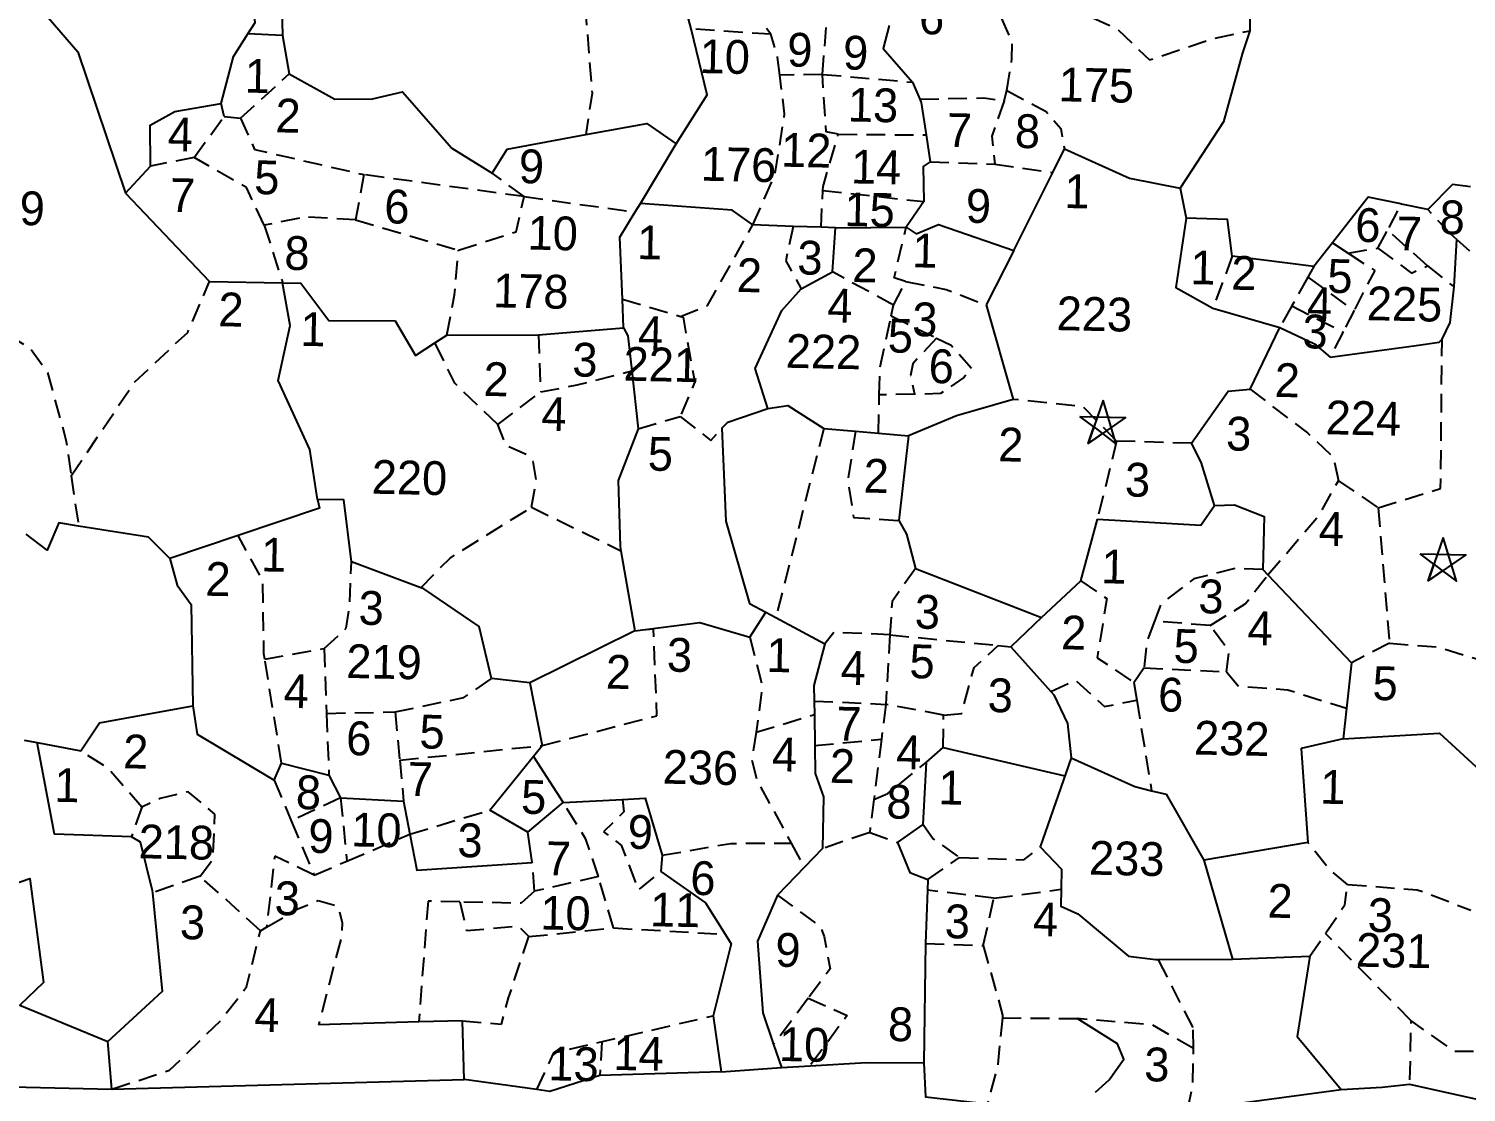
# Model space of a CAD drawing. Header units: metres. Extents: x 291404 to 294611, y 2095644 to 2100556.
# Drawn here: x 292630.6 to 293012.6, y 2098960.4 to 2099242.9 of the extents above; entities that cross this region are included whole.
import ezdxf
from ezdxf.enums import TextEntityAlignment as Align

# ---------------------------------------------------------------- set-up
doc = ezdxf.new("R2010")
doc.units = ezdxf.units.M
doc.header["$MEASUREMENT"] = 0
doc.linetypes.add('DASHED', pattern=[0.75, 0.5, -0.25])
for name, color, linetype in [('OFF', 1, 'Continuous'), ('POLY_PARCEL', 6, 'Continuous'), ('POLY_SUBPARCEL', 6, 'DASHED'), ('SYM_STONE', 1, 'Continuous'), ('TEXT_MAPIN', 7, 'Continuous'), ('TEXT_PARCEL', 7, 'Continuous')]:
    doc.layers.add(name, color=color, linetype=linetype)
doc.styles.add('TEXT_MAP', font='', dxfattribs={"height": 2.5})
doc.styles.get('TEXT_MAP').set_extended_font_data('Kruti Dev 050')

# ---------------------------------------------------------------- blocks, each defined once
blk = doc.blocks.new('STONE_STAR')
for points in [[(0, 0.639), (-0.376, -0.517), (0, -0.244), (0.375, -0.517)], [(-0.607, 0.197), (0.607, 0.197), (-0.376, -0.517), (-0.233, -0.075)]]:
    blk.add_lwpolyline(points, close=True)
blk.add_lwpolyline([(-0.233, -0.075), (0, -0.244)])

msp = doc.modelspace()

# ---------------------------------------------------------------- linework, layer by layer
at = {"layer": 'OFF'}
for points in [[(292763.29, 2099029.5), (292772.66, 2099037.35)], [(292652.74, 2098961.23), (292746.37, 2098963.78)], [(292814.67, 2098965.82), (292830.65, 2098967)], [(292603.34, 2098962.4), (292652.74, 2098961.23)], [(292938.54, 2098955.69), (292979.43, 2098961.15)], [(292990.3, 2098961.8), (292997.55, 2098962.53)], [(292997.55, 2098962.53), (293021.01, 2098957.33)]]:
    msp.add_lwpolyline(points, dxfattribs=at)
at = {"layer": 'POLY_PARCEL'}
for points in [[(292806.7, 2099242.87), (292797.42, 2099277.64), (292804.29, 2099300.55)], [(292703.43, 2099283.43), (292700.45, 2099270.44), (292697.93, 2099248.5), (292698.06, 2099241.17)], [(292688.9, 2099241.59), (292690.8, 2099244.55), (292690.06, 2099251.31), (292680.87, 2099274.08)], [(292612.57, 2099262.98), (292617.31, 2099265.47), (292619.92, 2099264.24), (292643.69, 2099236.75), (292656.38, 2099199.24)], [(292954.97, 2099264.35), (292955.09, 2099242.35)], [(292802.7, 2099212.31), (292810.9, 2099225.33), (292806.7, 2099242.87)], [(292859.26, 2099243.78), (292857.65, 2099237.65), (292865.5, 2099228.72)], [(292955.09, 2099242.35), (292953.2, 2099236.52), (292948.12, 2099218.16), (292936.59, 2099200.6)], [(292681.8, 2099223.07), (292685.03, 2099235.58), (292688.9, 2099241.59)], [(292698.06, 2099241.17), (292688.9, 2099241.59)], [(292698.06, 2099241.17), (292699.81, 2099230.93)], [(292699.81, 2099230.93), (292711.99, 2099224.22), (292721.97, 2099224.3), (292729.93, 2099226.18), (292743.11, 2099211.24), (292753.83, 2099204.55)], [(292865.5, 2099228.72), (292867.46, 2099224.2)], [(292662.99, 2099206.43), (292662.93, 2099217.28), (292669.46, 2099220.95), (292681.8, 2099223.07)], [(292867.46, 2099224.2), (292867.82, 2099223.37), (292869.12, 2099214.71)], [(292778.69, 2099214.87), (292794.89, 2099217.75), (292802.7, 2099212.31)], [(292753.83, 2099204.55), (292757.78, 2099210.92), (292778.69, 2099214.87)], [(292793.17, 2099196.52), (292802.7, 2099212.31)], [(292869.12, 2099214.71), (292870.18, 2099207.56)], [(292902.73, 2099204.73), (292905.85, 2099211)], [(292905.85, 2099211), (292923.13, 2099203.25), (292936.59, 2099200.6)], [(292656.38, 2099199.24), (292662.99, 2099206.43)], [(292870.18, 2099207.56), (292868.35, 2099206.31), (292868.46, 2099197.03)], [(292892.45, 2099184.05), (292902.73, 2099204.73)], [(292936.59, 2099200.6), (292938.18, 2099192.56)], [(293013.77, 2099200.96), (293008.97, 2099201.53), (293002.38, 2099194.91)], [(292656.38, 2099199.24), (292678.71, 2099175.76)], [(292791.8, 2099194.26), (292793.17, 2099196.52)], [(292823.06, 2099190.81), (292817.57, 2099194.74), (292793.17, 2099196.52)], [(292868.46, 2099197.03), (292863.83, 2099190.23)], [(292994.8, 2099196.49), (292986.59, 2099198.19), (292977.1, 2099186.09)], [(292995.43, 2099196.36), (292994.8, 2099196.49)], [(293002.38, 2099194.91), (292995.43, 2099196.36)], [(292788.4, 2099171.11), (292787.75, 2099187.55), (292791.8, 2099194.26)], [(292938.18, 2099192.56), (292935.44, 2099174.15), (292945.3, 2099168.66), (292963.09, 2099163.58)], [(292972.12, 2099179.73), (292950.46, 2099182.54), (292949.2, 2099192.25), (292938.18, 2099192.56)], [(292833.75, 2099190.43), (292823.06, 2099190.81)], [(292841.2, 2099190.18), (292833.75, 2099190.43)], [(292845.05, 2099190.04), (292841.2, 2099190.18)], [(292844.21, 2099178.33), (292845.05, 2099190.04)], [(292845.05, 2099190.04), (292863.83, 2099190.23)], [(292863.83, 2099190.23), (292866.43, 2099188.41), (292872.35, 2099190.93), (292892.45, 2099184.05)], [(292977.1, 2099186.09), (292972.12, 2099179.73)], [(293009.41, 2099174.48), (293010.14, 2099186.94)], [(293010.14, 2099186.94), (293013.45, 2099183.91)], [(292892.45, 2099184.05), (292885.1, 2099169.54)], [(292835.9, 2099173.82), (292844.21, 2099178.33)], [(292678.71, 2099175.76), (292698.09, 2099175.43)], [(292707.36, 2099117.91), (292705.3, 2099131.15), (292696.89, 2099149.51), (292700.13, 2099164.1), (292698.09, 2099175.43)], [(292698.09, 2099175.43), (292698.04, 2099175.73)], [(292698.09, 2099175.43), (292702.97, 2099175.35), (292710.41, 2099165.45), (292728.01, 2099165.36), (292733.39, 2099156.16), (292738.57, 2099159.51)], [(292827.01, 2099142.04), (292823.71, 2099152.67), (292830.79, 2099168.06), (292835.9, 2099173.82)], [(293006.19, 2099160.46), (293008.37, 2099164.92), (293009.4, 2099174.36)], [(292788.71, 2099163.48), (292788.4, 2099171.11)], [(292885.1, 2099169.54), (292892.2, 2099144.46)], [(292766.07, 2099161.62), (292788.71, 2099163.48)], [(292788.71, 2099163.48), (292789.86, 2099161.31), (292790.87, 2099152.05)], [(292955.21, 2099147.15), (292963.09, 2099163.58)], [(292963.09, 2099163.58), (292972.31, 2099159.24), (292976.43, 2099155.67)], [(292738.57, 2099159.51), (292741.72, 2099161.55)], [(292741.72, 2099161.55), (292766.07, 2099161.62)], [(292976.43, 2099155.67), (292999.29, 2099158.82)], [(292999.29, 2099158.82), (293005.43, 2099159.67), (293006.19, 2099160.46)], [(292790.87, 2099152.05), (292792.56, 2099136.62)], [(292939.65, 2099132.82), (292949.33, 2099146.69), (292955.21, 2099147.15)], [(292892.2, 2099144.46), (292877.14, 2099140.09), (292864.41, 2099134.79)], [(292814.86, 2099136.82), (292816.37, 2099138.45), (292827.01, 2099142.04)], [(292827.01, 2099142.04), (292832.37, 2099142.8), (292841.92, 2099136.73)], [(292792.56, 2099136.62), (292787.28, 2099122.95), (292787.78, 2099105.34), (292787.98, 2099104.23)], [(292814.86, 2099136.82), (292815.87, 2099112.07), (292822.15, 2099090.23), (292826.47, 2099087.93)], [(292841.92, 2099136.73), (292850.3, 2099136.01)], [(292850.3, 2099136.01), (292856.45, 2099135.48)], [(292856.45, 2099135.48), (292864.41, 2099134.79)], [(292864.41, 2099134.79), (292861.87, 2099112.26)], [(292945.75, 2099116.27), (292942.18, 2099127.78), (292939.65, 2099132.82)], [(292707.36, 2099117.91), (292707.89, 2099115.55), (292686.27, 2099108.28)], [(292716.4, 2099101.29), (292714.4, 2099117.76), (292707.36, 2099117.91)], [(292914.62, 2099112.6), (292942.12, 2099111.07), (292945.75, 2099116.27)], [(292945.75, 2099116.27), (292951.03, 2099116.45), (292958.89, 2099113.35), (292958.59, 2099099.28)], [(292910.24, 2099096.27), (292914.62, 2099112.6)], [(292643.89, 2099110.8), (292638.62, 2099111.63), (292635.51, 2099104.44), (292629.94, 2099108.66)], [(292668.1, 2099102.17), (292662.46, 2099107.89), (292643.89, 2099110.8)], [(292861.87, 2099112.26), (292863.85, 2099108.7), (292866.3, 2099099.56)], [(292686.27, 2099108.28), (292668.1, 2099102.17)], [(292668.1, 2099102.17), (292670.1, 2099095.14), (292673.76, 2099089.96), (292674.26, 2099063.1)], [(292734.79, 2099094.44), (292716.4, 2099101.29)], [(292787.98, 2099104.23), (292791.71, 2099082.97)], [(292866.3, 2099099.56), (292899.76, 2099086.53)], [(292958.59, 2099099.28), (292959.94, 2099097.86)], [(292959.94, 2099097.86), (292982.12, 2099074.44)], [(292753.59, 2099070.29), (292750.36, 2099084.14), (292735.61, 2099094.14), (292734.79, 2099094.44)], [(292899.76, 2099086.53), (292910.24, 2099096.27)], [(292826.47, 2099087.93), (292829.16, 2099086.49)], [(292829.16, 2099086.49), (292842.17, 2099079.54)], [(292899.76, 2099086.53), (292891.58, 2099078.75)], [(292791.71, 2099082.97), (292763.83, 2099069.19)], [(292791.71, 2099082.97), (292809, 2099085.18), (292822.24, 2099081.27)], [(292842.17, 2099079.54), (292839.29, 2099068.46), (292839.35, 2099064.34)], [(292891.58, 2099078.75), (292902.27, 2099066.88)], [(292982.12, 2099074.44), (292980.82, 2099062.43)], [(292763.83, 2099069.19), (292753.59, 2099070.29)], [(292763.83, 2099069.19), (292767.08, 2099052.51)], [(292902.27, 2099066.88), (292903.07, 2099065.99), (292906.7, 2099058.33), (292907.65, 2099049.21)], [(292644.44, 2099051.11), (292649.44, 2099058.52), (292674.26, 2099063.1)], [(292674.26, 2099063.1), (292675.44, 2099055.55), (292695.87, 2099043.3)], [(292839.35, 2099064.34), (292839.41, 2099060.72)], [(292839.41, 2099060.72), (292839.54, 2099052.52)], [(292980.82, 2099062.43), (292979.93, 2099054.25)], [(292979.93, 2099054.25), (293005.49, 2099055.76), (293017.29, 2099044.95)], [(292657.93, 2099028.26), (292637.52, 2099028.97), (292632.92, 2099053.3)], [(292632.92, 2099053.3), (292644.44, 2099051.11)], [(292753.2, 2099035.36), (292767.08, 2099052.51)], [(292839.54, 2099052.52), (292839.66, 2099045.11), (292841.87, 2099038.91), (292841.58, 2099025.13)], [(292869.21, 2099048.12), (292873.63, 2099051.95), (292873.63, 2099051.95)], [(292873.63, 2099051.95), (292905.99, 2099044.44)], [(292979.93, 2099054.25), (292968.75, 2099051.7), (292970.56, 2099026.73)], [(292695.87, 2099043.3), (292697.85, 2099047.82)], [(292697.85, 2099047.82), (292710.41, 2099044.6)], [(292764.74, 2099049.62), (292772.66, 2099037.35)], [(292868.35, 2099031.51), (292869.21, 2099048.12)], [(292907.65, 2099049.21), (292899.43, 2099025.62)], [(292907.65, 2099049.21), (292924.56, 2099041.64), (292929.03, 2099040.52)], [(292710.41, 2099044.6), (292713.5, 2099038.62)], [(292929.03, 2099040.52), (292932.86, 2099039.57), (292942.88, 2099022.05)], [(292713.5, 2099038.62), (292730.24, 2099037.73)], [(292730.24, 2099037.73), (292731.94, 2099028.95)], [(292772.66, 2099037.35), (292788.39, 2099038.18)], [(292788.39, 2099038.18), (292794.45, 2099038.5), (292798.97, 2099023.36)], [(292764.46, 2099021.42), (292763.29, 2099029.5), (292753.2, 2099035.36)], [(292663.58, 2099013.4), (292663.53, 2099013.91), (292660.32, 2099026.87), (292657.93, 2099028.26)], [(292731.94, 2099028.95), (292733.78, 2099019.39), (292764.46, 2099021.42)], [(292861.53, 2099026.74), (292868.35, 2099031.51)], [(292841.58, 2099025.13), (292836.75, 2099020.16)], [(292861.53, 2099026.74), (292864.8, 2099018.74), (292869.55, 2099016.88)], [(292899.43, 2099025.62), (292905.12, 2099019.68), (292905.01, 2099014.33)], [(292970.56, 2099026.73), (292942.88, 2099022.05)], [(292798.97, 2099023.36), (292798.61, 2099019.07)], [(292942.88, 2099022.05), (292950.53, 2098995.78)], [(292601.19, 2099006.89), (292630.97, 2099017.22), (292634.6, 2098989.58), (292628.28, 2098983.53), (292651.66, 2098973.88)], [(292798.61, 2099019.07), (292810.52, 2099010.76), (292815.71, 2099002.4)], [(292836.75, 2099020.16), (292829.58, 2099012.78)], [(292869.55, 2099016.88), (292869.45, 2099014.09)], [(292651.66, 2098973.88), (292666.19, 2098987.26), (292663.58, 2099013.4)], [(292869.45, 2099014.09), (292868.93, 2098999.9), (292868.53, 2098968.25)], [(292905.01, 2099014.33), (292904.91, 2099009.82), (292909.42, 2099007.83), (292922.84, 2098996.55), (292930.03, 2098995.63), (292930.85, 2098995.64)], [(292829.58, 2099012.78), (292824.33, 2099000.57), (292825.68, 2098981.48), (292828.57, 2098973.07)], [(292815.71, 2099002.4), (292817.27, 2098999.87), (292812.53, 2098980.74)], [(292930.85, 2098995.64), (292950.53, 2098995.78)], [(292950.53, 2098995.78), (292971.09, 2098996.52)], [(292971.09, 2098996.52), (292967.7, 2098975.18), (292979.43, 2098961.15)], [(292734.27, 2098979.07), (292707.65, 2098978.36)], [(292745.9, 2098979.37), (292734.27, 2098979.07)], [(292746.37, 2098963.78), (292745.9, 2098979.37)], [(292812.53, 2098980.74), (292814.67, 2098965.82)], [(292914.08, 2098960.39), (292917.73, 2098963.68), (292921.66, 2098969.17), (292919.99, 2098973.31), (292909.27, 2098979.99)], [(292652.74, 2098961.23), (292651.66, 2098973.88)], [(292828.57, 2098973.07), (292830.65, 2098967)], [(292830.65, 2098967), (292838.25, 2098967.43)], [(292838.25, 2098967.43), (292853.27, 2098968.28), (292868.53, 2098968.25), (292868.92, 2098959.15), (292885.43, 2098957.3)], [(292765.68, 2098961.1), (292746.37, 2098963.78)], [(292814.67, 2098965.82), (292782.4, 2098964.9), (292769.14, 2098960.61), (292765.68, 2098961.1)], [(292979.43, 2098961.15), (292990.3, 2098961.8)]]:
    msp.add_lwpolyline(points, dxfattribs=at)
at = {"layer": 'POLY_PARCEL', "ltscale": 10, "flags": 128}
msp.add_lwpolyline([(292822.24, 2099081.27), (292826.47, 2099087.93)], dxfattribs=at)
at = {"layer": 'POLY_SUBPARCEL', "ltscale": 10, "flags": 128}
for points in [[(292743.62, 2099294.7), (292777.49, 2099261.2), (292780.34, 2099225.85), (292778.69, 2099214.87)], [(292910.84, 2099272.62), (292908.6, 2099247.93), (292919.75, 2099243.01), (292928.48, 2099234.62), (292945.48, 2099240.35), (292955.09, 2099242.35)], [(292890.56, 2099226.53), (292891.91, 2099234.94), (292892.01, 2099239.39), (292888.21, 2099247.9)], [(292827.86, 2099241.44), (292806.7, 2099242.87)], [(292827.86, 2099241.44), (292826.72, 2099242.96)], [(292841.53, 2099230.81), (292842.61, 2099243.67)], [(292830.24, 2099230.59), (292829.65, 2099235.38), (292827.86, 2099241.44)], [(292686.94, 2099219.2), (292699.81, 2099230.93)], [(292841.53, 2099230.81), (292830.24, 2099230.59)], [(292841.53, 2099230.81), (292865.5, 2099228.72)], [(292845.76, 2099214.89), (292842.55, 2099215.5), (292841.53, 2099230.81)], [(292823.06, 2099190.81), (292828.98, 2099204.24), (292831.51, 2099220.31), (292830.24, 2099230.59)], [(292682.54, 2099219.57), (292681.8, 2099223.07)], [(292867.46, 2099224.2), (292884.42, 2099224.55), (292889.8, 2099223.73)], [(292889.8, 2099223.73), (292886.55, 2099214.43), (292887.33, 2099206.92)], [(292889.8, 2099223.73), (292890.56, 2099226.53)], [(292890.56, 2099226.53), (292900.99, 2099220.92), (292904.88, 2099216.38), (292905.85, 2099211)], [(292674.59, 2099208.73), (292682.54, 2099219.57)], [(292682.54, 2099219.57), (292686.94, 2099219.2)], [(292686.94, 2099219.2), (292690.62, 2099210.86), (292719.68, 2099204.18)], [(292841.65, 2099199.94), (292841.7, 2099201.02), (292845.76, 2099214.89)], [(292845.76, 2099214.89), (292869.12, 2099214.71)], [(292674.59, 2099208.73), (292662.99, 2099206.43)], [(292693.22, 2099190.71), (292688.47, 2099200.72), (292674.59, 2099208.73)], [(292719.68, 2099204.18), (292717.49, 2099192.12)], [(292762.26, 2099198.32), (292719.68, 2099204.18)], [(292762.26, 2099198.32), (292753.83, 2099204.55)], [(292870.18, 2099207.56), (292887.33, 2099206.92)], [(292887.33, 2099206.92), (292902.73, 2099204.73)], [(292744.87, 2099184.1), (292760.13, 2099189), (292762.26, 2099198.32)], [(292762.26, 2099198.32), (292791.8, 2099194.26)], [(292841.2, 2099190.18), (292841.65, 2099199.94)], [(292841.65, 2099199.94), (292868.46, 2099197.03)], [(293002.32, 2099179.92), (292991.77, 2099189.41), (292995.43, 2099196.36)], [(292717.49, 2099192.12), (292704.01, 2099192.95), (292693.22, 2099190.71)], [(293008.49, 2099188.31), (293002.38, 2099194.91)], [(292693.22, 2099190.71), (292698.04, 2099175.73)], [(292717.49, 2099192.12), (292744.87, 2099184.1)], [(292803.81, 2099166.5), (292811.02, 2099169.37), (292823.06, 2099190.81)], [(292833.75, 2099190.43), (292831.82, 2099181.3), (292835.9, 2099173.82)], [(292863.65, 2099175.78), (292860.61, 2099176.78), (292863.83, 2099190.23)], [(292989.11, 2099184.66), (292991.77, 2099189.41)], [(292977.1, 2099186.09), (292981.28, 2099183.34)], [(293010.14, 2099186.94), (293008.49, 2099188.31)], [(292741.72, 2099161.55), (292743.8, 2099172.28), (292744.87, 2099184.1)], [(292950.46, 2099182.54), (292945.3, 2099168.66)], [(292981.28, 2099183.34), (292989.11, 2099184.66), (292989.11, 2099184.66)], [(292981.28, 2099183.34), (292988.3, 2099178.72), (292982.81, 2099168.06)], [(292989.11, 2099184.66), (292998.06, 2099178.03), (293002.32, 2099179.92)], [(292989.11, 2099184.66), (292989.11, 2099184.66)], [(292860.46, 2099169.5), (292844.21, 2099178.33)], [(292972.12, 2099179.73), (292970.53, 2099176.9)], [(293002.32, 2099179.92), (293009.4, 2099174.36)], [(293002.32, 2099179.92), (293002.32, 2099179.92)], [(293002.32, 2099179.92), (293002.32, 2099179.92)], [(292641.92, 2099124.17), (292658.76, 2099149.06), (292672.88, 2099162.27), (292678.71, 2099175.76)], [(292860.46, 2099169.5), (292863.65, 2099175.78)], [(292863.65, 2099175.78), (292874.41, 2099173.67), (292885.1, 2099169.54)], [(292970.53, 2099176.9), (292966.27, 2099169.28)], [(292970.53, 2099176.9), (292982.81, 2099168.06)], [(292788.4, 2099171.11), (292803.81, 2099166.5)], [(292580.05, 2099166.52), (292626.62, 2099160.74), (292630.96, 2099158.14), (292635.55, 2099151.75), (292640.51, 2099133.73), (292641.92, 2099124.17)], [(292803.81, 2099166.5), (292804.52, 2099166.29), (292807.62, 2099149.16), (292803.78, 2099139.9)], [(292856.66, 2099145.63), (292856.81, 2099152.67), (292859.83, 2099166.62)], [(292859.83, 2099166.62), (292860.46, 2099169.5)], [(292859.83, 2099166.62), (292871.85, 2099160.74)], [(292966.27, 2099169.28), (292963.09, 2099163.58)], [(292966.27, 2099169.28), (292979.89, 2099162.39)], [(292982.81, 2099168.06), (292979.89, 2099162.39)], [(292979.89, 2099162.39), (292976.43, 2099155.67)], [(292755.28, 2099137.76), (292743.83, 2099148.76), (292738.57, 2099159.51)], [(292766.07, 2099161.62), (292766.69, 2099146.45)], [(292871.85, 2099160.74), (292865.53, 2099153.89), (292864.99, 2099150.85), (292866.04, 2099145.83)], [(292871.85, 2099160.74), (292875.74, 2099158.84), (292881.25, 2099152.62), (292879.08, 2099150.32), (292872.88, 2099145.99), (292866.04, 2099145.83)], [(292989.24, 2099115.63), (293005.83, 2099120.82), (293006.19, 2099160.46)], [(292766.69, 2099146.45), (292776.35, 2099148.3), (292790.87, 2099152.05)], [(292955.21, 2099147.15), (292970.43, 2099135.59), (292977.31, 2099129.09), (292978.66, 2099122.87)], [(292755.28, 2099137.76), (292766.69, 2099146.45)], [(292856.45, 2099135.48), (292856.66, 2099145.63)], [(292866.04, 2099145.83), (292856.66, 2099145.63)], [(292919.7, 2099133.37), (292910.77, 2099142.56), (292892.2, 2099144.46)], [(292792.56, 2099136.62), (292803.78, 2099139.9)], [(292803.78, 2099139.9), (292811.86, 2099133.57), (292814.86, 2099136.82)], [(292764.2, 2099115.82), (292765.5, 2099122.89), (292764.69, 2099127.95), (292762.9, 2099129.81), (292757.45, 2099132.22), (292755.28, 2099137.76)], [(292841.92, 2099136.73), (292829.16, 2099086.49)], [(292850.3, 2099136.01), (292848.27, 2099122.72), (292849.84, 2099113.08), (292861.87, 2099112.26)], [(292919.7, 2099133.37), (292914.62, 2099112.6)], [(292939.65, 2099132.82), (292919.7, 2099133.37)], [(292641.92, 2099124.17), (292643.89, 2099110.8)], [(292959.94, 2099097.86), (292973.42, 2099113.56), (292978.66, 2099122.87)], [(292978.66, 2099122.87), (292989.24, 2099115.63)], [(292734.79, 2099094.44), (292742.61, 2099102.32), (292764.2, 2099115.82)], [(292764.2, 2099115.82), (292787.98, 2099104.23)], [(292989.24, 2099115.63), (292992.2, 2099079.66)], [(292693.37, 2099075.46), (292693.13, 2099076.89), (292692.8, 2099096.35), (292686.27, 2099108.28)], [(292709.14, 2099078.3), (292714.99, 2099083.66), (292715.86, 2099089.13), (292716.4, 2099101.29)], [(292614.95, 2099099.33), (292616.52, 2099096.27), (292608.09, 2099074.81), (292605.73, 2099058.07), (292632.92, 2099053.3)], [(292866.3, 2099099.56), (292860.05, 2099090.81), (292859.5, 2099081.92)], [(292958.59, 2099099.28), (292951.44, 2099099.58), (292940.2, 2099096.75), (292931.52, 2099090.15), (292929.77, 2099085.55)], [(292944.54, 2099084.4), (292953.86, 2099090.11), (292959.94, 2099097.86)], [(292910.24, 2099096.27), (292917.09, 2099091.56), (292914.56, 2099075.84), (292924.28, 2099069.29)], [(292929.77, 2099085.55), (292927.8, 2099080.38), (292926.99, 2099073.17)], [(292944.54, 2099084.4), (292929.77, 2099085.55)], [(292767.08, 2099052.51), (292797.58, 2099060.42), (292796.66, 2099083.43), (292791.71, 2099082.97)], [(292859.5, 2099081.92), (292844.57, 2099082.6), (292842.17, 2099079.54)], [(292859.5, 2099081.92), (292858.4, 2099063.45)], [(292859.5, 2099081.92), (292888.27, 2099079.08)], [(292948.88, 2099072.05), (292949.65, 2099077.5), (292944.54, 2099084.4)], [(292693.37, 2099075.46), (292709.14, 2099078.3)], [(292709.14, 2099078.3), (292709.79, 2099061.06)], [(292822.24, 2099081.27), (292825.59, 2099068.09), (292823.92, 2099056.02)], [(292873.76, 2099060.61), (292878.55, 2099061.01), (292881.84, 2099073.28), (292888.27, 2099079.08)], [(292888.27, 2099079.08), (292891.58, 2099078.75)], [(292992.2, 2099079.66), (292982.12, 2099074.44)], [(292992.2, 2099079.66), (293004.89, 2099078.73), (293022.88, 2099073.27)], [(292697.85, 2099047.82), (292693.37, 2099075.46)], [(292727.99, 2099061.43), (292746.3, 2099065.28), (292753.59, 2099070.29)], [(292924.28, 2099069.29), (292926.99, 2099073.17)], [(292926.99, 2099073.17), (292948.88, 2099072.05)], [(292948.88, 2099072.05), (292952.08, 2099068.26), (292965.21, 2099067.32), (292980.82, 2099062.43)], [(292902.27, 2099066.88), (292908.74, 2099069.84), (292916.47, 2099062.88), (292925.06, 2099064.54)], [(292924.28, 2099069.29), (292925.06, 2099064.54)], [(292839.35, 2099064.34), (292858.4, 2099063.45)], [(292858.4, 2099063.45), (292857.23, 2099054.16)], [(292873.76, 2099060.61), (292858.4, 2099063.45)], [(292925.06, 2099064.54), (292929.03, 2099040.52)], [(292709.79, 2099061.06), (292727.99, 2099061.43)], [(292709.79, 2099061.06), (292710.41, 2099044.6)], [(292727.99, 2099061.43), (292729.21, 2099048.62)], [(292823.92, 2099056.02), (292839.41, 2099060.72)], [(292873.63, 2099051.95), (292873.76, 2099060.61)], [(292823.92, 2099056.02), (292822.76, 2099048.79), (292824.06, 2099043.52), (292833.26, 2099026.57)], [(292729.21, 2099048.62), (292767.08, 2099052.51)], [(292839.54, 2099052.52), (292857.23, 2099054.16)], [(292857.23, 2099054.16), (292855.21, 2099038.16)], [(292660.66, 2099036.16), (292651.73, 2099046.45), (292644.44, 2099051.11)], [(292729.21, 2099048.62), (292730.24, 2099037.73)], [(292855.21, 2099038.16), (292858.95, 2099039.77), (292869.21, 2099048.12)], [(292676.15, 2099017.79), (292679.61, 2099022.28), (292680.11, 2099034.3), (292673.02, 2099040.22), (292665.52, 2099038.46), (292660.66, 2099036.16)], [(292695.87, 2099043.3), (292700.41, 2099032.5)], [(292660.66, 2099036.16), (292657.93, 2099028.26)], [(292713.5, 2099038.62), (292700.41, 2099032.5)], [(292713.5, 2099038.62), (292715.18, 2099021.81)], [(292782.02, 2099017.72), (292778.7, 2099027.62), (292772.66, 2099037.35)], [(292788.39, 2099038.18), (292788.81, 2099034.86), (292783.33, 2099029.61), (292788.08, 2099026.03), (292792.65, 2099014.14), (292798.61, 2099019.07)], [(292855.21, 2099038.16), (292854.11, 2099029.39)], [(292700.41, 2099032.5), (292706.48, 2099018.1)], [(292731.94, 2099028.95), (292753.2, 2099035.36)], [(292715.18, 2099021.81), (292731.94, 2099028.95)], [(292854.11, 2099029.39), (292841.58, 2099025.13)], [(292854.11, 2099029.39), (292861.53, 2099026.74)], [(292868.35, 2099031.51), (292871.01, 2099027.69), (292877.99, 2099022.74)], [(292798.97, 2099023.36), (292817.24, 2099026.52), (292833.26, 2099026.57)], [(292833.26, 2099026.57), (292836.75, 2099020.16)], [(292877.99, 2099022.74), (292895.11, 2099022.13), (292899.43, 2099025.62)], [(292981.11, 2099015.57), (292976.09, 2099019.83), (292970.56, 2099026.73)], [(292706.48, 2099018.1), (292696, 2099023.14), (292693.83, 2099004.22)], [(292706.48, 2099018.1), (292715.18, 2099021.81)], [(292765.05, 2099013.81), (292764.46, 2099021.42)], [(292869.55, 2099016.88), (292877.99, 2099022.74)], [(292676.15, 2099017.79), (292663.58, 2099013.4)], [(292692.2, 2099003.25), (292684.41, 2099010.39), (292676.15, 2099017.79)], [(292782.02, 2099017.72), (292765.05, 2099013.81)], [(292786.01, 2099004.04), (292782.02, 2099017.72)], [(292765.05, 2099013.81), (292761.46, 2099010.61), (292745.17, 2099010.97)], [(292887.08, 2099011.94), (292869.45, 2099014.09)], [(292887.08, 2099011.94), (292905.01, 2099014.33)], [(292971.09, 2098996.52), (292980.36, 2099010.16), (292981.11, 2099015.57)], [(292981.11, 2099015.57), (292999.62, 2099014.22), (293013.82, 2099008.81)], [(292693.83, 2099004.22), (292701.95, 2099009.06), (292707.54, 2099011.34), (292712.8, 2099009.79), (292713.91, 2099005.44), (292713.84, 2099002.07), (292707.65, 2098978.36)], [(292736.76, 2099011.15), (292734.27, 2098979.07)], [(292745.17, 2099010.97), (292736.76, 2099011.15)], [(292745.17, 2099010.97), (292746.94, 2099003.36), (292760.82, 2099004.58), (292763.53, 2099001.75)], [(292829.58, 2099012.78), (292841.06, 2099004.36), (292842.01, 2099001.82), (292843.59, 2098993.23), (292837.78, 2098985.43)], [(292884.29, 2098999.41), (292887.08, 2099011.94)], [(292652.74, 2098961.23), (292668.07, 2098966.25), (292681.83, 2098979.66), (292688.52, 2098988.42), (292692.2, 2099003.25)], [(292692.2, 2099003.25), (292693.83, 2099004.22)], [(292745.9, 2098979.37), (292756.23, 2098978.48), (292758.15, 2098985.5), (292763.53, 2099001.75)], [(292763.53, 2099001.75), (292786.01, 2099004.04)], [(292786.01, 2099004.04), (292815.71, 2099002.4)], [(292997.92, 2098979.44), (292975.21, 2099002.59)], [(292868.93, 2098999.9), (292884.29, 2098999.41)], [(292884.29, 2098999.41), (292889.44, 2098980.92), (292889.37, 2098980.17)], [(292940.02, 2098977.57), (292930.85, 2098995.64)], [(292837.78, 2098985.43), (292828.57, 2098973.07)], [(292837.78, 2098985.43), (292848.11, 2098980.79), (292838.25, 2098967.43)], [(292765.68, 2098961.1), (292770.18, 2098970.88), (292812.53, 2098980.74)], [(292889.37, 2098980.17), (292888.15, 2098967.85), (292885.43, 2098957.3)], [(292889.37, 2098980.17), (292909.27, 2098979.99)], [(292940.15, 2098972.03), (292929.2, 2098978.3), (292909.27, 2098979.99)], [(293014.56, 2098971.25), (293009.56, 2098971.21), (292997.92, 2098979.44), (292997.55, 2098962.53)], [(292940.15, 2098972.03), (292940.02, 2098977.57)], [(292782.9, 2098973.84), (292782.4, 2098964.9)], [(292938.54, 2098955.69), (292939.94, 2098962.21), (292940.15, 2098972.03)]]:
    msp.add_lwpolyline(points, dxfattribs=at)

# ---------------------------------------------------------------- block references
at = {"layer": 'SYM_STONE', "xscale": 9.974441035384446, "yscale": 9.974441035384446, "zscale": 9.974441035384446, "rotation": 358.7773004946598}
for p in [(292915.98, 2099137.84), (293006.39, 2099101.37)]:
    msp.add_blockref('STONE_STAR', p, dxfattribs=at)

# ---------------------------------------------------------------- texts
at = {"layer": 'TEXT_MAPIN', "style": 'TEXT_MAP'}
for s, height, p in [('6', 8.98, (292870.59, 2099245.94)), ('10', 8.977, (292815.61, 2099235.51)), ('9', 8.98, (292835.55, 2099237.33)), ('9', 8.98, (292850.4, 2099236.55)), ('1', 8.98, (292691.39, 2099230.39)), ('13', 8.977, (292855.01, 2099222.66)), ('2', 8.98, (292699.56, 2099219.9)), ('4', 8.98, (292670.94, 2099214.84)), ('7', 8.98, (292877.96, 2099215.96)), ('8', 8.98, (292896.05, 2099215.71)), ('12', 8.977, (292837.26, 2099210.71)), ('5', 8.98, (292693.92, 2099203.37)), ('9', 8.98, (292764.24, 2099206.36)), ('14', 8.977, (292855.83, 2099206.2)), ('1', 8.98, (292909.19, 2099199.73)), ('7', 8.98, (292671.52, 2099198.69)), ('6', 8.98, (292728.49, 2099195.67)), ('9', 8.98, (292883.01, 2099195.84)), ('15', 8.977, (292854.09, 2099194.79)), ('8', 8.98, (293008.92, 2099192.82)), ('10', 8.977, (292769.9, 2099188.63)), ('6', 8.98, (292986.5, 2099190.76)), ('7', 8.98, (292997.5, 2099188.5)), ('1', 8.98, (292795.64, 2099186.17)), ('8', 8.98, (292701.94, 2099183.34)), ('3', 8.98, (292838.25, 2099182.1)), ('1', 8.98, (292868.78, 2099183.98)), ('2', 8.98, (292822.15, 2099177.51)), ('2', 8.98, (292852.86, 2099180.13)), ('1', 8.98, (292942.68, 2099179.51)), ('2', 8.98, (292953.54, 2099178.1)), ('5', 8.98, (292979.08, 2099177.15)), ('4', 8.98, (292846.21, 2099169.37)), ('4', 8.98, (292973.66, 2099169.73)), ('2', 8.98, (292684.4, 2099168.4)), ('3', 8.98, (292868.78, 2099165.71)), ('1', 8.98, (292706.17, 2099163.12)), ('4', 8.98, (292795.9, 2099162.05)), ('5', 8.98, (292862.28, 2099161.3)), ('3', 8.98, (292972.47, 2099162.49)), ('3', 8.98, (292778.45, 2099155)), ('2', 8.98, (292754.86, 2099149.89)), ('6', 8.98, (292873.14, 2099153.25)), ('2', 8.98, (292965.09, 2099149.63)), ('4', 8.98, (292770.21, 2099140.57)), ('3', 8.98, (292952.18, 2099135.34)), ('2', 8.98, (292891.61, 2099132.52)), ('5', 8.98, (292798.5, 2099129.92)), ('2', 8.98, (292855.86, 2099124.21)), ('3', 8.98, (292925.3, 2099123.11)), ('4', 8.98, (292976.81, 2099110.05)), ('1', 8.98, (292695.73, 2099103.2)), ('2', 8.98, (292680.95, 2099096.8)), ('1', 8.98, (292919, 2099100.05)), ('3', 8.98, (292721.66, 2099089.06)), ('3', 8.98, (292944.82, 2099092.11)), ('3', 8.98, (292869.46, 2099088.02)), ('2', 8.98, (292908.34, 2099082.58)), ('4', 8.98, (292957.87, 2099083.66)), ('5', 8.98, (292938.23, 2099078.86)), ('3', 8.98, (292803.58, 2099076.59)), ('1', 8.98, (292830.01, 2099076.51)), ('5', 8.98, (292868.04, 2099074.79)), ('2', 8.98, (292787.35, 2099072.14)), ('4', 8.98, (292849.76, 2099073.12)), ('4', 8.98, (292701.73, 2099066.96)), ('3', 8.98, (292888.82, 2099065.85)), ('6', 8.98, (292934.11, 2099066.02)), ('5', 8.98, (292991.1, 2099068.98)), ('7', 8.98, (292848.58, 2099058.27)), ('6', 8.98, (292718.36, 2099054.42)), ('5', 8.98, (292737.83, 2099056.11)), ('2', 8.98, (292659.09, 2099050.98)), ('4', 8.98, (292864.51, 2099050.72)), ('4', 8.98, (292831.51, 2099050.13)), ('2', 8.98, (292846.87, 2099047.12)), ('7', 8.98, (292734.67, 2099043.57)), ('1', 8.98, (292640.8, 2099042)), ('8', 8.98, (292704.99, 2099040.08)), ('1', 8.98, (292875.71, 2099041.33)), ('1', 8.98, (292977.18, 2099041.5)), ('5', 8.98, (292764.84, 2099038.78)), ('8', 8.98, (292861.9, 2099037.57)), ('9', 8.98, (292708.29, 2099028.46)), ('10', 8.977, (292723.04, 2099030.08)), ('9', 8.98, (292793.17, 2099029.54)), ('3', 8.98, (292747.92, 2099027.33)), ('7', 8.98, (292771.41, 2099022.5)), ('6', 8.98, (292809.81, 2099017.28)), ('3', 8.98, (292699.35, 2099011.93)), ('11', 8.977, (292802.42, 2099008.87)), ('2', 8.98, (292963.18, 2099011.3)), ('3', 8.98, (292674.18, 2099005.53)), ('10', 8.977, (292773.28, 2099008.02)), ('3', 8.98, (292877.42, 2099005.78)), ('4', 8.98, (292900.84, 2099006.34)), ('3', 8.98, (292989.81, 2099007.46)), ('9', 8.98, (292832.41, 2098998.21)), ('4', 8.98, (292693.95, 2098980.92)), ('8', 8.98, (292862.31, 2098978.47)), ('14', 8.977, (292792.7, 2098970.7)), ('10', 8.977, (292836.7, 2098973.08)), ('13', 8.977, (292775.44, 2098967.94)), ('3', 8.98, (292930.43, 2098967.78))]:
    msp.add_text(s, height=height, rotation=358.7773, dxfattribs=at).set_placement(p, align=Align.MIDDLE)
at = {"layer": 'TEXT_PARCEL', "style": 'TEXT_MAP'}
for s, p in [('175', (292914.34, 2099227.88)), ('176', (292819.28, 2099206.85)), ('179', (292624.9, 2099195.36)), ('178', (292764.08, 2099173.21)), ('225', (292996.24, 2099169.8)), ('223', (292913.82, 2099167.15)), ('221', (292798.74, 2099153.8)), ('222', (292841.84, 2099157.22)), ('224', (292985.31, 2099139.56)), ('220', (292731.82, 2099123.7)), ('219', (292725.06, 2099074.76)), ('232', (292950.34, 2099054.42)), ('236', (292809.14, 2099046.68)), ('218', (292669.88, 2099026.86)), ('233', (292922.43, 2099022.51)), ('231', (292993.37, 2098998.06))]:
    msp.add_text(s, height=8.977, rotation=358.7773, dxfattribs=at).set_placement(p, align=Align.MIDDLE)

doc.saveas('drawing.dxf')
